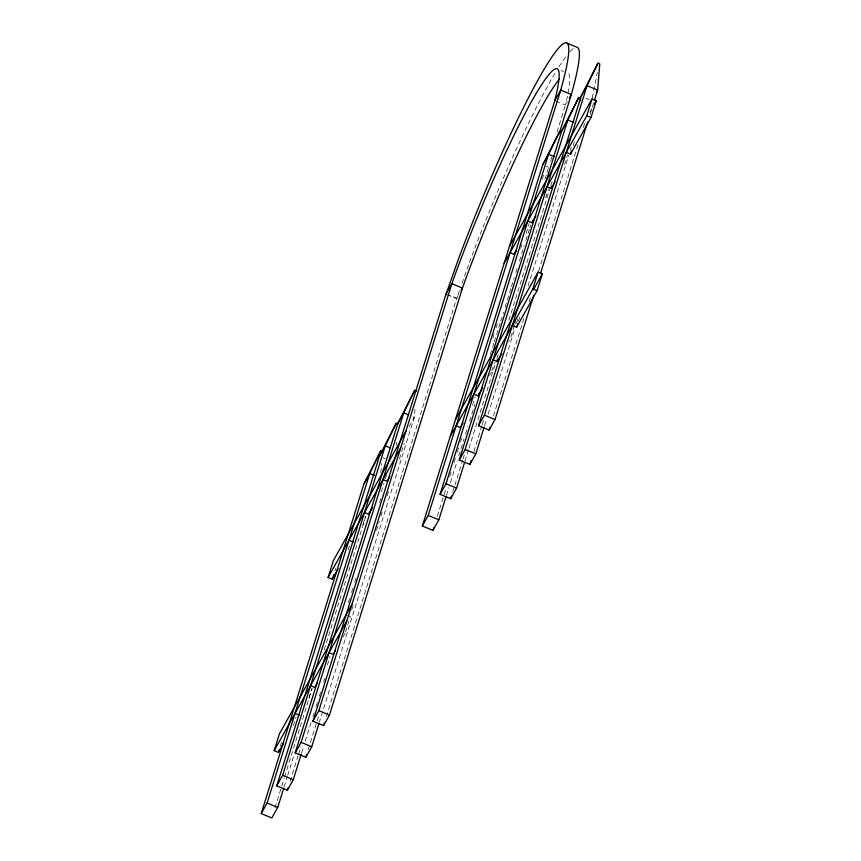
<?xml version="1.0" encoding="UTF-8"?>
<svg xmlns="http://www.w3.org/2000/svg" width="861" height="861" viewBox="0 0 861 861"><rect width="100%" height="100%" fill="white"/><g stroke="black" fill="none" stroke-linecap="round" stroke-linejoin="round"><path stroke-width="0.65" stroke-dasharray="4.3 3.23" d="M380.788 472.678L381.541 463.519M396.308 444.976L396.523 442.36M415.002 409.373L414.356 417.23L319.323 722.347M592.25 98.036L597.33 72.41M280.288 746.379L281.784 741.579M334.972 570.832L335.715 568.432M293.386 725.683L296.001 717.278M348.059 550.136L349.932 544.13M308.905 697.98L311.897 688.37M362.825 524.833L365.451 516.428M275.025 807.693L284.205 778.204M284.604 776.923L312.156 688.466M324.134 650.001L365.667 516.675M284.13 786.879L287.326 776.622M287.725 775.341L294.118 754.828M290.146 781.271L298.132 755.635M298.53 754.344L300.93 746.659M327.374 664.993L330 656.588M381.305 491.846L383.92 483.441M385.416 478.641L386.546 475.035M301.651 752.772L303.642 746.358M305.246 741.235L311.23 722.002M312.823 716.869L314.426 711.746M316.019 706.612L317.623 701.489M319.216 696.355L320.819 691.232M323.607 682.256L325.21 677.133M348.371 602.775L349.964 597.642M351.557 592.519L353.161 587.385M354.754 582.262L356.357 577.128M379.518 502.77L381.111 497.647M308.216 749.576L319.399 713.672M351.751 609.825L353.344 604.702M376.505 530.344L379.303 521.368M380.896 516.245L382.488 511.111M387.289 495.732L388.881 490.598M345.487 632.135L350.352 616.519L347.166 615.217M399.418 458.988L404.283 443.372M326.362 716.621L456.556 298.616L458.655 294.871M437.334 516.256L446.116 488.079M449.7 476.553L451.293 471.419M454.091 462.454L455.684 457.331M457.288 452.208L458.881 447.085M460.474 441.962L462.066 436.839M492.793 338.201L494.386 333.067M495.99 327.944L497.583 322.821M520.722 248.528L522.315 243.405M542.269 179.346L543.861 174.223M557.035 131.948L565.408 105.053L567.377 101.533M472.603 405.219L475.229 396.813M526.168 233.277L529.16 223.666M446.439 495.462L448.829 487.767M450.432 482.644L457.213 460.872M458.805 455.749L463.993 439.088M465.586 433.966L467.986 426.281M469.579 421.158L474.766 404.509M490.329 354.549L493.923 343.012M494.322 341.731L500.306 322.52M500.704 321.239L503.491 312.274M505.095 307.151L511.079 287.929M511.477 286.648L514.265 277.683M515.868 272.56L517.859 266.157M519.452 261.034L524.241 245.654M525.834 240.531L529.429 229.004M529.827 227.724L530.624 225.162M544.991 179.045L546.584 173.922M546.983 172.641L548.984 166.238M550.577 161.104L552.568 154.7M452.682 492.277L462.658 460.226M463.057 458.945L464.262 455.103M491.825 370.919L494.44 362.513M545.756 197.772L548.371 189.366M464.983 461.216L468.578 449.679M468.976 448.387L496.528 359.93M496.926 358.65L498.121 354.807M508.905 320.184L550.437 186.859M550.836 185.578L552.03 181.725M473.894 451.562L481.88 425.926M482.278 424.645L483.871 419.511M514.404 325.813L510.67 337.824L508.765 341.214M514.781 324.608L515.9 321.013M564.59 164.677L567.582 155.066M484.592 425.625L486.594 419.221M488.187 414.087L514.943 328.192M516.535 323.069L518.139 317.935M528.116 285.884L568.852 155.12M570.445 149.986L571.241 147.425M518.451 321.261L520.313 315.255M573.125 145.713L574.997 139.708M493.504 415.981L524.65 315.987M529.041 301.888L531.043 295.474M538.631 271.118L578.162 144.196M583.349 127.525L584.953 122.402M590.065 114.405L594.058 101.587M459.387 290.824L456.75 298.272L449.668 295.355M462.023 283.366L469.051 263.498M409.104 426.604L414.356 417.23L411.999 416.261M589.85 112.134L591.765 108.701M343.141 636.849L345.11 633.33M489.554 375.514L491.448 372.124M561.135 70.537L563.492 71.506M585.835 98.176L589.376 99.628M555.969 101.167L565.408 105.053A167.077 17.295 -67.6 0 0 567.033 72.959M546.229 166.291L548.586 167.26M447.117 294.731L456.556 298.616M382.897 457.848L385.254 458.816M469.503 262.304A181.768 18.813 -67.6 0 1 556.26 71.097M558.854 66.921A181.768 18.813 -67.6 0 1 567.076 55.05M570.079 51.509A181.768 18.813 -67.6 0 1 574.255 47.904"/><path stroke-width="1.29" d="M580.357 100.802L580.572 98.186L578.743 97.433L561.899 130.538L459.279 460.022L469.902 464.391L475.81 453.833L484.194 426.916M283.624 743.097L278.426 752.385L274.175 750.641L279.416 733.83L352.02 604.218M338.201 568.787L332.346 579.238L328.106 577.494L333.336 560.683L405.94 431.07M278.426 752.385L279.168 749.985M332.346 579.238L333.842 574.438M283.732 788.17L277.737 807.392L271.828 817.95L261.217 813.58L363.837 484.097L380.68 450.992L382.499 451.745M261.217 813.58L267.125 803.022L369.746 473.539L380.68 450.992M301.253 754.053L293.257 779.689L287.348 790.247L276.736 785.878L379.357 456.395L396.2 423.289L398.03 424.042M276.736 785.878L282.645 775.32L385.265 445.837L396.2 423.289M364.494 512.532L368.745 514.275L369.487 511.875M318.925 723.638L311.736 746.713L305.827 757.26L295.205 752.891L397.836 423.408L414.679 390.313L416.498 391.066M295.205 752.891L301.124 742.343L403.744 412.86L414.679 390.313M287.348 790.247L288.144 787.686M559.456 78.975A167.077 17.295 -67.6 0 0 462.465 288.069L329.472 715.05L323.564 725.597L312.941 721.238L445.933 294.247L451.853 283.7A167.077 17.295 -67.6 0 1 531.883 100.909A167.077 17.295 -67.6 0 1 554.796 100.683L560.705 90.125A181.768 18.813 -67.6 0 0 545.304 67.276A181.768 18.813 -67.6 0 0 458.439 259.129L445.417 295.936M312.941 721.238L318.861 710.68L451.853 283.7L462.465 288.069L461.195 290.329M305.827 757.26L306.624 754.699M323.564 725.597L324.36 723.036M446.041 496.743L438.852 519.796L432.943 530.354L422.331 525.985L554.796 100.683M422.331 525.985L428.24 515.427L560.705 90.125L571.327 94.495L558.95 134.208M510.089 252.639L514.34 254.382L515.082 251.982M464.585 462.497L456.599 488.133L450.68 498.691L440.068 494.322L542.688 164.838L559.532 131.733L561.361 132.486M440.068 494.322L445.976 483.764L548.597 154.28L559.532 131.733M432.943 530.354L433.74 527.793M473.894 394.123L478.146 395.866L478.899 393.466M527.825 220.976L532.076 222.719L532.819 220.319M459.279 460.022L465.188 449.464L567.819 119.98L578.743 97.433M450.68 498.691L451.476 496.13M493.116 359.823L497.357 361.566L498.11 359.166M547.047 186.676L551.288 188.419L552.041 186.019M533.755 295.172L495.021 419.533L489.113 430.091L478.501 425.721L581.121 96.238L597.964 63.133L599.783 63.886L597.652 90.05L594.456 100.306M478.501 425.721L484.409 415.163L587.03 85.68L597.964 63.133M469.902 464.391L471.096 460.538M512.327 325.523L516.578 327.266L517.698 323.661M566.258 152.375L570.509 154.119L571.629 150.514M450.249 436.333L532.851 288.898L538.082 272.087L542.333 273.83L537.092 290.641L516.578 327.266M504.18 263.186L586.772 115.751L592.013 98.94L596.253 100.683L591.023 117.494L570.509 154.119M489.113 430.091L489.909 427.519M540.547 273.378L587.665 122.101M569.358 98.014L571.327 94.495A181.768 18.813 -67.6 0 0 577.365 47.42L566.753 43.05M363.837 484.097L369.746 473.539L374.47 475.487M379.357 456.395L385.265 445.837L389.99 447.785M397.836 423.408L403.744 412.86L408.458 414.798M542.688 164.838L548.597 154.28L554.495 156.713M561.899 130.538L567.819 119.98L573.717 122.413M581.121 96.238L587.03 85.68L597.652 90.05L596.339 92.396M509.411 246.375L592.013 98.94M328.106 577.494L400.709 447.881M594.338 104.116L596.253 100.683M368.745 514.275L372.512 507.549M389.85 476.607L387.224 481.299L382.973 479.545M514.34 254.382L516.309 250.863M532.076 222.719L535.876 215.939M551.288 188.419L555.087 181.639M455.48 419.522L538.082 272.087M274.175 750.641L346.779 621.029M533.357 289.856L542.333 273.83M317.322 682.934L314.814 687.422L310.563 685.679M335.263 650.927L333.293 654.446L329.042 652.692M463.035 422.837L460.409 427.53L456.158 425.786M478.146 395.866L482.58 387.956M497.357 361.566L501.791 353.645M586.772 115.751L591.023 117.494M532.851 288.898L537.092 290.641M484.409 415.163L495.021 419.533M465.188 449.464L475.81 453.833M445.976 483.764L456.599 488.133M428.24 515.427L438.852 519.796M348.974 540.234L353.225 541.978M318.861 710.68L329.472 715.05M295.043 713.382L299.294 715.125M301.124 742.343L311.736 746.713M282.645 775.32L293.257 779.689M267.125 803.022L277.737 807.392"/></g></svg>
